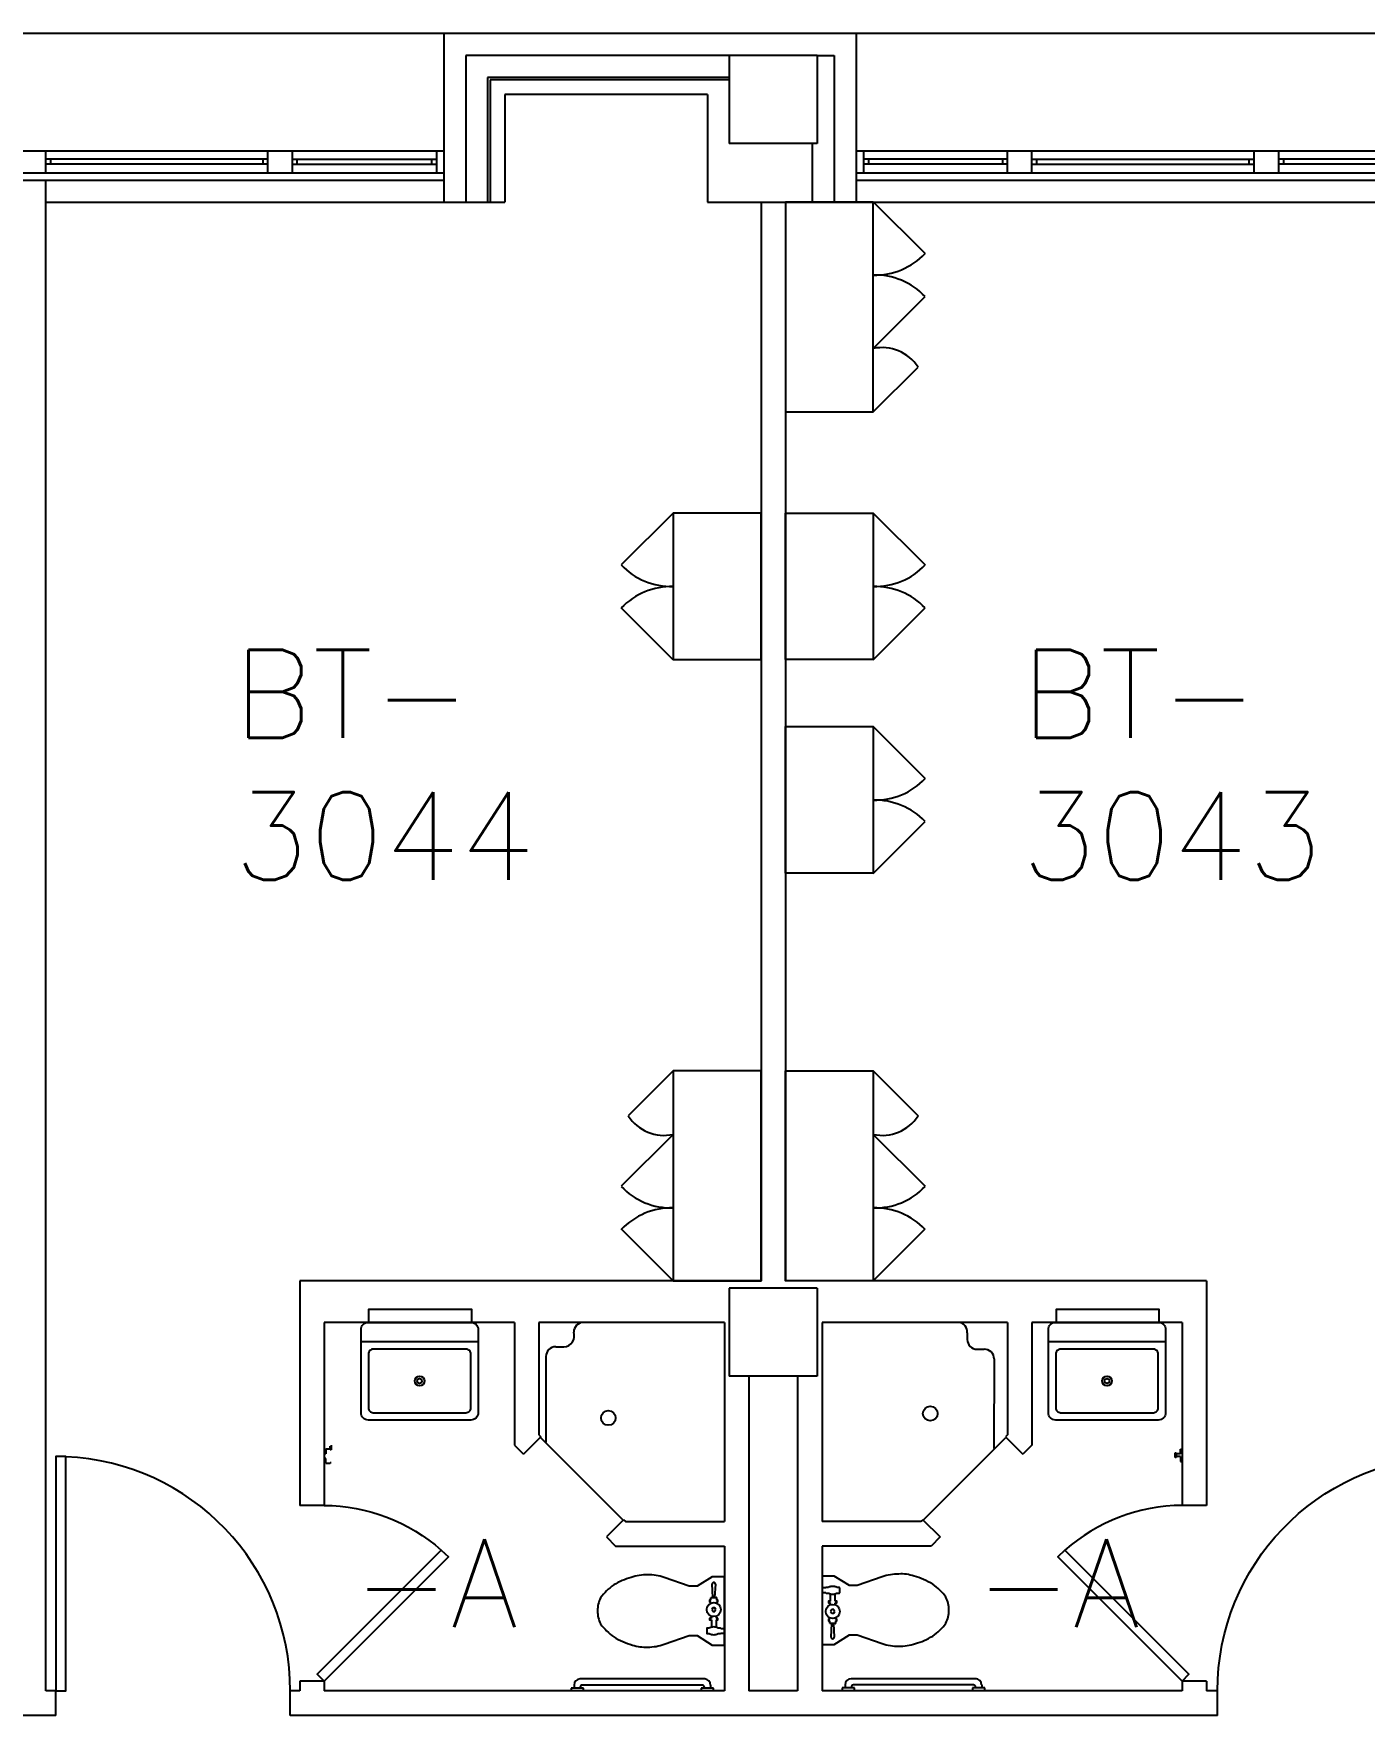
# Model space of a CAD drawing. Extents: x 2912 to 7121, y 18087 to 19938.
# Drawn here: x 4789.5 to 5062.1, y 19237.7 to 19582.2 of the extents above; entities that cross this region are included whole.
import ezdxf

# ---------------------------------------------------------------- set-up
doc = ezdxf.new("R2010")
doc.units = 0
doc.header["$MEASUREMENT"] = 0
for name, color, linetype in [('ARDOOR', 7, 'CONTINUOUS'), ('ARROOMNO', 4, 'CONTINUOUS'), ('ARWALL', 7, 'CONTINUOUS'), ('COL', 14, 'CONTINUOUS'), ('EXWALL', 8, 'CONTINUOUS'), ('EXWINDOW', 8, 'CONTINUOUS'), ('MILL', 1, 'CONTINUOUS'), ('MPFIXTURE', 3, 'CONTINUOUS')]:
    doc.layers.add(name, color=color, linetype=linetype)
doc.styles.add('ROMANS', font='romans.shx', dxfattribs={"height": 18})

msp = doc.modelspace()

# ---------------------------------------------------------------- linework, layer by layer
at = {"layer": 'ARDOOR'}
for points in [[(4842.03, 19242.71, 0.402069), (4796.03, 19290.67), (4796.03, 19290.71), (4794.03, 19290.71), (4794.03, 19242.71), (4796.03, 19242.71), (4796.03, 19290.71)], [(5024.72, 19280.71, 0.184516), (5000.72, 19271.54), (4999.26, 19270.16), (5024.72, 19244.71), (5026.13, 19246.12), (5000.72, 19271.54)]]:
    msp.add_lwpolyline(points, format="xyb", dxfattribs=at)
at = {"layer": 'ARDOOR', "flags": 128}
for points in [[(5031.97, 19242.71, -0.402069), (5077.97, 19290.67), (5077.97, 19290.71), (5079.97, 19290.71), (5079.97, 19242.71), (5077.97, 19242.71), (5077.97, 19290.71)], [(4848.97, 19280.71, -0.184516), (4872.97, 19271.54), (4874.42, 19270.16), (4848.97, 19244.71), (4847.55, 19246.12), (4872.97, 19271.54)]]:
    msp.add_lwpolyline(points, format="xyb", dxfattribs=at)
at = {"layer": 'ARWALL', "linetype": 'BYBLOCK'}
for p, q in [((4791.97, 19242.71), (4791.97, 19552.21)), ((4938.47, 19547.71), (4938.47, 19326.71)), ((4943.47, 19547.71), (4943.47, 19326.71)), ((4843.97, 19326.71), (4843.97, 19280.71)), ((4938.47, 19326.71), (4843.97, 19326.71)), ((5029.72, 19326.71), (4943.47, 19326.71)), ((5029.72, 19326.71), (5029.72, 19280.71)), ((4887.97, 19318.21), (4848.97, 19318.21)), ((4848.97, 19318.21), (4848.97, 19280.71)), ((4887.97, 19318.21), (4887.97, 19293.07)), ((4930.97, 19318.21), (4892.97, 19318.21)), ((4892.97, 19318.21), (4892.97, 19295.14)), ((4930.97, 19318.21), (4930.97, 19277.39)), ((4950.97, 19318.21), (4950.97, 19277.39)), ((4988.97, 19318.21), (4950.97, 19318.21)), ((4988.97, 19318.21), (4988.97, 19295.14)), ((5024.72, 19318.21), (4993.97, 19318.21)), ((4993.97, 19318.21), (4993.97, 19293.07)), ((5024.72, 19318.21), (5024.72, 19280.71)), ((4935.97, 19307.21), (4935.97, 19242.71)), ((4945.97, 19307.21), (4945.97, 19242.71)), ((4887.97, 19293.07), (4889.82, 19291.22)), ((4893.36, 19294.76), (4889.82, 19291.22)), ((4892.97, 19295.14), (4893.36, 19294.76)), ((4988.97, 19295.14), (4988.58, 19294.76)), ((4988.58, 19294.76), (4992.11, 19291.22)), ((4993.97, 19293.07), (4992.11, 19291.22)), ((4910.33, 19277.78), (4906.79, 19274.25)), ((4910.33, 19277.78), (4910.72, 19277.39)), ((4910.72, 19277.39), (4930.97, 19277.39)), ((4971.22, 19277.39), (4950.97, 19277.39)), ((4971.61, 19277.78), (4971.22, 19277.39)), ((4971.61, 19277.78), (4975.14, 19274.25)), ((4906.79, 19274.25), (4908.65, 19272.39)), ((4908.65, 19272.39), (4930.97, 19272.39)), ((4930.97, 19272.39), (4930.97, 19242.71)), ((4973.29, 19272.39), (4950.97, 19272.39)), ((4950.97, 19272.39), (4950.97, 19242.71)), ((4975.14, 19274.25), (4973.29, 19272.39)), ((4843.97, 19244.71), (4843.97, 19242.71)), ((4848.97, 19244.71), (4848.97, 19242.71)), ((5024.72, 19244.71), (5024.72, 19242.71)), ((5029.72, 19244.71), (5029.72, 19242.71)), ((4794.03, 19242.71), (4791.97, 19242.71)), ((4843.97, 19242.71), (4842.03, 19242.71)), ((4930.97, 19242.71), (4848.97, 19242.71)), ((5024.72, 19242.71), (4950.97, 19242.71)), ((4794.03, 19237.71), (4784.91, 19237.71)), ((4918.97, 19237.71), (4842.03, 19237.71)), ((5031.97, 19237.71), (4918.97, 19237.71))]:
    msp.add_line(p, q, dxfattribs=at)
at = {"layer": 'ARWALL'}
for p, q in [((4887.97, 19318.21), (4848.97, 19318.21)), ((5024.53, 19318.21), (4994.16, 19318.21)), ((4848.97, 19280.71), (4843.97, 19280.71)), ((5029.72, 19280.71), (5024.72, 19280.71)), ((4848.97, 19244.71), (4843.97, 19244.71)), ((5029.72, 19244.71), (5024.72, 19244.71)), ((4794.03, 19237.71), (4794.03, 19242.71)), ((4842.03, 19237.71), (4842.03, 19242.71)), ((4945.97, 19242.71), (4935.97, 19242.71)), ((5031.97, 19242.71), (5029.72, 19242.71)), ((5031.97, 19237.71), (5031.97, 19242.71))]:
    msp.add_line(p, q, dxfattribs=at)
for points in [[(4858.15, 19318.21), (4858.15, 19320.94), (4879.15, 19320.94), (4879.15, 19318.21)], [(4998.96, 19318.21), (4998.96, 19320.94), (5019.96, 19320.94), (5019.96, 19318.21)]]:
    msp.add_lwpolyline(points, dxfattribs=at)
at = {"layer": 'COL'}
for p, q in [((4931.97, 19577.71), (4931.97, 19559.71)), ((4949.97, 19577.71), (4931.97, 19577.71)), ((4949.97, 19577.71), (4949.97, 19559.71)), ((4949.97, 19559.71), (4931.97, 19559.71)), ((4931.97, 19325.21), (4931.97, 19307.21)), ((4949.97, 19325.21), (4931.97, 19325.21)), ((4949.97, 19325.21), (4949.97, 19307.21)), ((4949.97, 19307.21), (4931.97, 19307.21))]:
    msp.add_line(p, q, dxfattribs=at)
at = {"layer": 'EXWALL'}
for p, q in [((6113.22, 19582.21), (3913.97, 19582.21)), ((4957.97, 19582.21), (4873.47, 19582.21)), ((4873.47, 19582.21), (4873.47, 19558.21)), ((4873.47, 19582.21), (4873.47, 19547.71)), ((4957.97, 19582.21), (4957.97, 19558.71)), ((4957.97, 19582.21), (4957.97, 19547.71)), ((4877.97, 19577.71), (4877.97, 19547.71)), ((4931.97, 19577.71), (4877.97, 19577.71)), ((4877.97, 19577.71), (4877.97, 19547.71)), ((4949.97, 19577.71), (4953.47, 19577.71)), ((4953.47, 19577.71), (4953.47, 19547.71)), ((4953.47, 19577.71), (4953.47, 19547.71)), ((4882.47, 19573.21), (4882.47, 19547.71)), ((4882.47, 19573.21), (4882.47, 19547.71)), ((4931.97, 19573.21), (4882.47, 19573.21)), ((4882.97, 19572.71), (4882.97, 19547.71)), ((4931.97, 19572.71), (4882.97, 19572.71)), ((4885.97, 19569.71), (4885.97, 19547.71)), ((4927.47, 19569.71), (4885.97, 19569.71)), ((4927.47, 19569.71), (4927.47, 19547.71)), ((4705.47, 19558.21), (4873.47, 19558.21)), ((4948.97, 19559.71), (4948.97, 19547.71)), ((4948.97, 19559.71), (4948.97, 19547.71)), ((4957.97, 19558.21), (5075.47, 19558.21)), ((4705.47, 19553.71), (4873.47, 19553.71)), ((4705.47, 19552.21), (4873.47, 19552.21)), ((4957.97, 19553.71), (5075.47, 19553.71)), ((4957.97, 19552.21), (5075.47, 19552.21)), ((4791.97, 19547.71), (4882.47, 19547.71)), ((4882.22, 19547.71), (4882.72, 19547.71)), ((4882.47, 19547.71), (4885.97, 19547.71)), ((4927.47, 19547.71), (5079.97, 19547.71)), ((4948.97, 19547.71), (4943.47, 19547.71)), ((4948.97, 19547.71), (5079.97, 19547.71))]:
    msp.add_line(p, q, dxfattribs=at)
at = {"layer": 'EXWINDOW'}
for p, q in [((4791.97, 19553.71), (4791.97, 19558.21)), ((4837.47, 19553.71), (4837.47, 19558.21)), ((4842.47, 19553.71), (4842.47, 19558.21)), ((4871.97, 19558.21), (4871.97, 19553.71)), ((4959.47, 19558.21), (4959.47, 19553.71)), ((4988.97, 19553.71), (4988.97, 19558.21)), ((4993.97, 19553.71), (4993.97, 19558.21)), ((5039.47, 19553.71), (5039.47, 19558.21)), ((5044.47, 19558.21), (5044.47, 19553.71)), ((4792.97, 19556.46), (4791.97, 19556.46)), ((4792.97, 19555.46), (4791.97, 19555.46)), ((4836.47, 19556.46), (4792.97, 19556.46)), ((4792.97, 19555.46), (4792.97, 19556.46)), ((4836.47, 19555.46), (4792.97, 19555.46)), ((4837.47, 19556.46), (4836.47, 19556.46)), ((4836.47, 19555.46), (4836.47, 19556.46)), ((4837.47, 19555.46), (4836.47, 19555.46)), ((4842.47, 19556.46), (4843.47, 19556.46)), ((4842.47, 19555.46), (4843.47, 19555.46)), ((4843.47, 19556.46), (4870.97, 19556.46)), ((4843.47, 19555.46), (4843.47, 19556.46)), ((4843.47, 19555.46), (4870.97, 19555.46)), ((4870.97, 19556.46), (4871.97, 19556.46)), ((4870.97, 19556.46), (4870.97, 19555.46)), ((4870.97, 19555.46), (4871.97, 19555.46)), ((4960.47, 19556.46), (4959.47, 19556.46)), ((4960.47, 19555.46), (4959.47, 19555.46)), ((4987.97, 19556.46), (4960.47, 19556.46)), ((4960.47, 19556.46), (4960.47, 19555.46)), ((4987.97, 19555.46), (4960.47, 19555.46)), ((4987.97, 19555.46), (4987.97, 19556.46)), ((4988.97, 19556.46), (4987.97, 19556.46)), ((4988.97, 19555.46), (4987.97, 19555.46)), ((4993.97, 19556.46), (4994.97, 19556.46)), ((4993.97, 19555.46), (4994.97, 19555.46)), ((4994.97, 19556.46), (5038.47, 19556.46)), ((4994.97, 19555.46), (4994.97, 19556.46)), ((4994.97, 19555.46), (5038.47, 19555.46)), ((5038.47, 19555.46), (5038.47, 19556.46)), ((5038.47, 19556.46), (5039.47, 19556.46)), ((5038.47, 19555.46), (5039.47, 19555.46)), ((5045.47, 19556.46), (5044.47, 19556.46)), ((5045.47, 19555.46), (5044.47, 19555.46)), ((5072.97, 19556.46), (5045.47, 19556.46)), ((5045.47, 19556.46), (5045.47, 19555.46)), ((5072.97, 19555.46), (5045.47, 19555.46))]:
    msp.add_line(p, q, dxfattribs=at)
at = {"layer": 'MILL', "linetype": 'BYBLOCK'}
for p, q in [((4961.47, 19547.78), (4972.1, 19537.15)), ((4961.47, 19517.71), (4972.1, 19528.34)), ((4961.47, 19504.71), (4970.66, 19513.9)), ((4920.47, 19484), (4909.84, 19473.37)), ((4961.47, 19484), (4972.1, 19473.37)), ((4920.47, 19453.93), (4909.84, 19464.56)), ((4961.47, 19453.93), (4972.1, 19464.56)), ((4961.47, 19440.25), (4972.1, 19429.62)), ((4961.47, 19410.18), (4972.1, 19420.81)), ((4920.47, 19369.71), (4911.28, 19360.51)), ((4961.47, 19369.71), (4970.66, 19360.51)), ((4920.47, 19356.71), (4909.84, 19346.08)), ((4961.47, 19356.71), (4972.1, 19346.08)), ((4920.47, 19326.71), (4909.84, 19337.34)), ((4961.47, 19326.71), (4972.1, 19337.34))]:
    msp.add_line(p, q, dxfattribs=at)
for points in [[(4943.47, 19504.71), (4961.47, 19504.71), (4961.47, 19547.71), (4943.47, 19547.71)], [(4938.47, 19484), (4920.47, 19484), (4920.47, 19454), (4938.47, 19454)], [(4943.47, 19484), (4961.47, 19484), (4961.47, 19454), (4943.47, 19454)], [(4943.47, 19440.25), (4961.47, 19440.25), (4961.47, 19410.25), (4943.47, 19410.25)], [(4938.47, 19369.71), (4920.47, 19369.71), (4920.47, 19326.71), (4938.47, 19326.71)], [(4943.47, 19369.71), (4961.47, 19369.71), (4961.47, 19326.71), (4943.47, 19326.71)]]:
    msp.add_lwpolyline(points, close=True, dxfattribs=at)
for centre, radius, start, end in [((4961.69, 19547.23), 14.49, 269.1084, 315.8916), ((4961.87, 19518.68), 14.07, 43.3552, 91.6448), ((4963.29, 19509.09), 8.8, 33.085, 101.915), ((4920.06, 19483.03), 14.07, 223.3552, 271.6448), ((4961.87, 19483.03), 14.07, 268.3552, 316.6448), ((4920.24, 19454.48), 14.49, 89.1084, 135.8916), ((4961.69, 19454.48), 14.49, 44.1084, 90.8916), ((4961.87, 19439.28), 14.07, 268.3552, 316.6448), ((4961.69, 19410.72), 14.49, 44.1084, 90.8916), ((4918.65, 19365.32), 8.8, 213.085, 281.915), ((4963.29, 19365.32), 8.8, 258.085, 326.915), ((4920.06, 19355.73), 14.07, 223.3552, 271.6448), ((4961.87, 19355.73), 14.07, 268.3552, 316.6448), ((4920.24, 19327.18), 14.49, 89.1084, 135.8916), ((4961.69, 19327.18), 14.49, 44.1084, 90.8916)]:
    msp.add_arc(centre, radius, start, end, dxfattribs=at)
at = {"layer": 'MPFIXTURE'}
for p, q in [((4896.41, 19313.21), (4898.1, 19313.21)), ((4898.1, 19313.21), (4898.1, 19313.21)), ((4980.72, 19316.05), (4980.72, 19314.71)), ((4982.72, 19312.71), (4984.17, 19312.71)), ((4894.41, 19311.21), (4894.41, 19293.7)), ((4986.22, 19310.72), (4986.18, 19292.36)), ((4910.33, 19277.6), (4893.36, 19294.57)), ((4971.61, 19277.6), (4988.58, 19294.57)), ((4928.63, 19261.84), (4928.47, 19264.62)), ((4929.13, 19264.61), (4928.97, 19261.84)), ((4927.92, 19261.23), (4927.92, 19261.01)), ((4928.22, 19261.29), (4927.98, 19261.29)), ((4928.22, 19261.29), (4928.22, 19261.78)), ((4928.28, 19261.84), (4929.29, 19261.84)), ((4929.35, 19261.78), (4929.35, 19261.29)), ((4929.59, 19261.29), (4929.35, 19261.29)), ((4929.65, 19261.01), (4929.65, 19261.23)), ((4951.73, 19263.84), (4950.98, 19263.84)), ((4951.73, 19262.83), (4950.98, 19262.83)), ((4952.28, 19263.9), (4951.79, 19263.9)), ((4951.79, 19262.77), (4952.28, 19262.77)), ((4952.29, 19261.04), (4952.29, 19260.82)), ((4952.67, 19261.1), (4952.35, 19261.1)), ((4952.67, 19261.1), (4952.67, 19262.61)), ((4953.63, 19261.1), (4953.63, 19262.61)), ((4953.96, 19261.1), (4953.63, 19261.1)), ((4954.52, 19263.9), (4954.02, 19263.9)), ((4954.02, 19262.77), (4954.52, 19262.77)), ((4954.02, 19260.82), (4954.02, 19261.04)), ((4954.58, 19262.83), (4954.58, 19263.84)), ((4927.98, 19260.95), (4928.22, 19260.95)), ((4928.3, 19257.6), (4927.98, 19257.6)), ((4928.22, 19260.7), (4928.22, 19260.95)), ((4928.3, 19258.01), (4928.3, 19257.6)), ((4928.3, 19257.86), (4928.3, 19258)), ((4928.3, 19257.61), (4928.3, 19257.6)), ((4928.58, 19259.73), (4928.37, 19259.37)), ((4928.37, 19259.37), (4928.58, 19259.01)), ((4929, 19259.73), (4928.58, 19259.73)), ((4928.58, 19259.01), (4929, 19259.01)), ((4929.21, 19259.37), (4929, 19259.73)), ((4929, 19259.01), (4929.21, 19259.37)), ((4929.27, 19258), (4929.27, 19257.6)), ((4929.27, 19257.61), (4929.27, 19257.6)), ((4929.59, 19257.6), (4929.27, 19257.6)), ((4929.35, 19260.95), (4929.35, 19260.7)), ((4929.35, 19260.95), (4929.59, 19260.95)), ((4952.35, 19260.76), (4952.67, 19260.76)), ((4952.59, 19257.42), (4952.59, 19257.66)), ((4952.67, 19260.75), (4952.67, 19260.76)), ((4952.67, 19260.36), (4952.67, 19260.76)), ((4952.94, 19259.36), (4952.73, 19258.99)), ((4952.73, 19258.99), (4952.94, 19258.63)), ((4953.36, 19259.36), (4952.94, 19259.36)), ((4952.94, 19258.63), (4953.36, 19258.63)), ((4953.57, 19258.99), (4953.36, 19259.36)), ((4953.36, 19258.63), (4953.57, 19258.99)), ((4953.63, 19260.75), (4953.63, 19260.76)), ((4953.63, 19260.35), (4953.63, 19260.76)), ((4953.63, 19260.76), (4953.96, 19260.76)), ((4953.63, 19260.5), (4953.63, 19260.36)), ((4953.71, 19257.66), (4953.71, 19257.42)), ((4927.36, 19255.53), (4927.36, 19254.52)), ((4927.91, 19255.59), (4927.42, 19255.59)), ((4927.42, 19254.46), (4927.91, 19254.46)), ((4927.92, 19257.54), (4927.92, 19257.32)), ((4927.98, 19257.26), (4928.3, 19257.26)), ((4928.3, 19257.26), (4928.3, 19255.75)), ((4929.27, 19257.26), (4929.27, 19255.75)), ((4929.27, 19257.26), (4929.59, 19257.26)), ((4929.65, 19257.32), (4929.65, 19257.54)), ((4930.15, 19255.59), (4929.65, 19255.59)), ((4929.65, 19254.46), (4930.15, 19254.46)), ((4930.21, 19255.53), (4930.95, 19255.53)), ((4930.21, 19254.52), (4930.95, 19254.52)), ((4952.29, 19257.36), (4952.29, 19257.14)), ((4952.59, 19257.42), (4952.35, 19257.42)), ((4952.35, 19257.08), (4952.59, 19257.08)), ((4952.59, 19256.58), (4952.59, 19257.08)), ((4953.65, 19256.52), (4952.65, 19256.52)), ((4952.81, 19253.75), (4952.97, 19256.52)), ((4953.3, 19256.52), (4953.47, 19253.74)), ((4953.95, 19257.42), (4953.71, 19257.42)), ((4953.71, 19257.08), (4953.95, 19257.08)), ((4953.71, 19257.08), (4953.71, 19256.58)), ((4954.01, 19257.14), (4954.01, 19257.36)), ((4900.18, 19243.92), (4900.18, 19243.31)), ((4927.05, 19245.17), (4901.44, 19245.17)), ((4926.54, 19243.91), (4901.86, 19243.91)), ((4928.14, 19243.91), (4928.14, 19243.28)), ((4955.7, 19243.94), (4955.7, 19243.34)), ((4982.58, 19245.19), (4956.96, 19245.19)), ((4982.07, 19243.93), (4957.39, 19243.93)), ((4983.67, 19243.93), (4983.67, 19243.31)), ((4902.09, 19243.31), (4899.57, 19243.31)), ((4899.57, 19243.31), (4899.57, 19242.68)), ((4901.44, 19243.5), (4901.44, 19243.31)), ((4902.09, 19242.68), (4902.09, 19243.31)), ((4926.23, 19243.3), (4926.23, 19242.67)), ((4928.75, 19243.3), (4926.23, 19243.3)), ((4926.88, 19243.49), (4926.88, 19243.31)), ((4928.75, 19242.67), (4928.75, 19243.3)), ((4957.62, 19243.34), (4955.1, 19243.34)), ((4955.1, 19243.34), (4955.1, 19242.71)), ((4956.96, 19243.52), (4956.96, 19243.34)), ((4957.62, 19242.71), (4957.62, 19243.34)), ((4981.76, 19243.32), (4981.76, 19242.69)), ((4984.28, 19243.32), (4981.76, 19243.32)), ((4982.4, 19243.51), (4982.4, 19243.33)), ((4984.28, 19242.69), (4984.28, 19243.32))]:
    msp.add_line(p, q, dxfattribs=at)
at = {"layer": 'MPFIXTURE', "linetype": 'BYBLOCK'}
for p, q in [((4849.34, 19292.31), (4850.22, 19292.31)), ((4849.34, 19292.31), (4849.34, 19291.31)), ((4850.22, 19292.31), (4850.22, 19292.84)), ((4850.22, 19292.11), (4850.22, 19292.31)), ((4850.42, 19292.11), (4850.22, 19292.11)), ((4850.42, 19293.04), (4850.42, 19292.31)), ((4850.42, 19292.31), (4850.42, 19292.11)), ((5024.41, 19291.27), (5024.41, 19292.27)), ((5024.41, 19292.27), (5024.66, 19292.27)), ((4849.34, 19291.31), (4849.09, 19291.31)), ((4849.34, 19290.34), (4849.09, 19290.34)), ((4849.34, 19289.34), (4849.34, 19290.34)), ((4849.34, 19289.34), (4850.22, 19289.34)), ((4850.22, 19289.34), (4850.22, 19289.54)), ((4850.22, 19289.54), (4850.42, 19289.54)), ((5023.33, 19291.27), (5023.33, 19291.47)), ((5023.33, 19291.47), (5023.53, 19291.47)), ((5023.33, 19290.54), (5023.33, 19291.27)), ((5023.53, 19290.54), (5023.33, 19290.54)), ((5023.53, 19291.47), (5023.53, 19291.27)), ((5024.41, 19291.27), (5023.53, 19291.27)), ((5023.53, 19291.27), (5023.53, 19290.74)), ((5024.41, 19290.74), (5023.53, 19290.74)), ((5023.53, 19290.74), (5023.53, 19290.54)), ((5024.41, 19290.74), (5024.41, 19289.74)), ((5024.41, 19289.74), (5024.66, 19289.74))]:
    msp.add_line(p, q, dxfattribs=at)
at = {"layer": 'MPFIXTURE'}
for points in [[(4880.53, 19316.71), (4880.53, 19299.71, -0.414214), (4879.03, 19298.21), (4858.03, 19298.21, -0.414214), (4856.53, 19299.71), (4856.53, 19316.71, -0.414214), (4858.03, 19318.21), (4879.03, 19318.21, -0.414214)], [(5021.34, 19316.71), (5021.34, 19299.71, -0.414214), (5019.84, 19298.21), (4998.84, 19298.21, -0.414214), (4997.34, 19299.71), (4997.34, 19316.71, -0.414214), (4998.84, 19318.21), (5019.84, 19318.21, -0.414214)], [(4858.03, 19311.71), (4858.03, 19300.71, 0.414214), (4859.03, 19299.71), (4878.03, 19299.71, 0.414214), (4879.03, 19300.71), (4879.03, 19311.71, 0.414214), (4878.03, 19312.71), (4859.03, 19312.71, 0.414214)], [(4998.84, 19311.71), (4998.84, 19300.71, 0.414214), (4999.84, 19299.71), (5018.84, 19299.71, 0.414214), (5019.84, 19300.71), (5019.84, 19311.71, 0.414214), (5018.84, 19312.71), (4999.84, 19312.71, 0.414214)]]:
    msp.add_lwpolyline(points, format="xyb", close=True, dxfattribs=at)
for points in [[(4880.53, 19314.21), (4856.53, 19314.21)], [(5021.34, 19314.21), (4997.34, 19314.21)]]:
    msp.add_lwpolyline(points, dxfattribs=at)
at = {"layer": 'MPFIXTURE', "linetype": 'BYBLOCK'}
for points in [[(4923.78, 19254.07), (4925.38, 19254.07), (4928.47, 19252.11), (4930.97, 19252.11), (4930.97, 19266.11), (4928.47, 19266.11), (4925.38, 19264.15), (4923.78, 19264.15), (4918.65, 19265.95, 0.08237), (4915.25, 19266.51, 0.08237), (4911.86, 19265.95, 0.073528), (4908.31, 19264.42, 0.084425), (4905.6, 19261.77, 0.117036), (4904.97, 19259.11, 0.117036), (4905.6, 19256.44, 0.084425), (4908.31, 19253.8, 0.074791), (4912.13, 19252.12, 0.09898), (4915.25, 19251.7, 0.08237), (4918.65, 19252.27)], [(4958.16, 19264.29), (4956.56, 19264.29), (4953.47, 19266.25), (4950.97, 19266.25), (4950.97, 19252.25), (4953.47, 19252.25), (4956.56, 19254.21), (4958.16, 19254.21), (4963.29, 19252.41, 0.08237), (4966.68, 19251.85, 0.08237), (4970.08, 19252.41, 0.073528), (4973.63, 19253.94, 0.084425), (4976.34, 19256.59, 0.117036), (4976.97, 19259.25, 0.117036), (4976.34, 19261.92, 0.084425), (4973.63, 19264.56, 0.074791), (4969.81, 19266.24, 0.09898), (4966.68, 19266.66, 0.08237), (4963.29, 19266.09)]]:
    msp.add_lwpolyline(points, format="xyb", close=True, dxfattribs=at)
at = {"layer": 'MPFIXTURE'}
for centre, radius in [((4868.53, 19306.21), 1), ((4868.53, 19306.21), 0.5), ((5009.34, 19306.21), 1), ((5009.34, 19306.21), 0.5), ((4907.19, 19298.63), 1.5), ((4973.14, 19299.54), 1.5), ((4928.79, 19259.37), 1.44), ((4953.15, 19258.99), 1.44)]:
    msp.add_circle(centre, radius, dxfattribs=at)
for centre, radius, start, end in [((4898, 19315.44), 2.23, 272.4486, 20.1712), ((4902.1, 19316.21), 2, 90, 180), ((4978.73, 19316.23), 2, 354.8724, 82.3421), ((4896.41, 19311.21), 2, 90, 180), ((4982.72, 19314.71), 2, 180, 270), ((4984.23, 19310.72), 1.99, 359.8541, 91.8209), ((4928.8, 19264.62), 0.329, 358.2923, 180), ((4927.98, 19261.23), 0.0602, 90, 180), ((4927.98, 19261.01), 0.0602, 180, 270), ((4928.28, 19261.78), 0.0602, 90, 180), ((4929.29, 19261.78), 0.0602, 0, 90), ((4929.59, 19261.23), 0.0602, 0, 90), ((4929.59, 19261.01), 0.0602, 270, 0), ((4951.79, 19263.84), 0.0602, 90, 180), ((4951.79, 19262.83), 0.0602, 180, 270), ((4952.74, 19263.23), 0.816, 118.4879, 124.4031), ((4952.74, 19263.45), 0.816, 235.5969, 241.5121), ((4952.35, 19261.04), 0.0602, 90, 180), ((4952.99, 19262.77), 1.33, 102.6687, 118.4879), ((4952.99, 19263.9), 1.33, 241.5121, 257.3313), ((4953.15, 19262.05), 2.08, 90, 102.6687), ((4953.15, 19264.63), 2.08, 257.3313, 270), ((4953.15, 19262.05), 2.08, 77.3313, 90), ((4953.15, 19264.63), 2.08, 270, 282.6687), ((4953.32, 19262.77), 1.33, 61.5121, 77.3313), ((4953.32, 19263.9), 1.33, 282.6687, 298.4879), ((4953.56, 19263.23), 0.816, 55.5969, 61.5121), ((4953.54, 19263.49), 0.865, 298.4879, 304.0594), ((4953.96, 19261.04), 0.0602, 0, 90), ((4954.52, 19263.84), 0.0602, 0, 90), ((4954.52, 19262.83), 0.0602, 270, 0), ((4927.98, 19257.54), 0.0602, 90, 180), ((4929.59, 19257.54), 0.0602, 0, 90), ((4952.35, 19260.82), 0.0602, 180, 270), ((4953.96, 19260.82), 0.0602, 270, 0), ((4927.42, 19255.53), 0.0602, 90, 180), ((4927.42, 19254.52), 0.0602, 180, 270), ((4928.4, 19254.87), 0.865, 118.4879, 124.0594), ((4928.37, 19255.13), 0.816, 235.5969, 241.5121), ((4927.98, 19257.32), 0.0602, 180, 270), ((4928.62, 19254.46), 1.33, 102.6687, 118.4879), ((4928.62, 19255.59), 1.33, 241.5121, 257.3313), ((4928.78, 19253.74), 2.08, 90, 102.6687), ((4928.78, 19256.31), 2.08, 257.3313, 270), ((4928.78, 19253.74), 2.08, 77.3313, 90), ((4928.78, 19256.31), 2.08, 270, 282.6687), ((4928.95, 19254.46), 1.33, 61.5121, 77.3313), ((4928.95, 19255.59), 1.33, 282.6687, 298.4879), ((4929.19, 19254.91), 0.816, 55.5969, 61.5121), ((4929.19, 19255.13), 0.816, 298.4879, 304.4031), ((4929.59, 19257.32), 0.0602, 270, 0), ((4930.15, 19255.53), 0.0602, 0, 90), ((4930.15, 19254.52), 0.0602, 270, 0), ((4952.35, 19257.36), 0.0602, 90, 180), ((4952.35, 19257.14), 0.0602, 180, 270), ((4952.65, 19256.58), 0.0602, 180, 270), ((4953.65, 19256.58), 0.0602, 270, 0), ((4953.95, 19257.36), 0.0602, 0, 90), ((4953.95, 19257.14), 0.0602, 270, 0), ((4953.14, 19253.74), 0.329, 178.2923, 360), ((4901.44, 19243.92), 1.26, 90, 180), ((4901.86, 19243.5), 0.42, 90, 180), ((4926.46, 19243.49), 0.42, 0, 90), ((4926.88, 19243.91), 1.26, 0, 90), ((4956.96, 19243.94), 1.26, 90, 180), ((4957.39, 19243.52), 0.42, 90, 180), ((4981.98, 19243.51), 0.42, 0, 90), ((4982.4, 19243.93), 1.26, 0, 90)]:
    msp.add_arc(centre, radius, start, end, dxfattribs=at)

# ---------------------------------------------------------------- texts
at = {"layer": 'ARROOMNO', "style": 'ROMANS'}
for s, p in [('BT-', (4830.41, 19437.98, -0.29)), ('BT-', (4991.75, 19437.98, -0.29)), ('3044', (4830.41, 19408.84, -0.29)), ('3043', (4991.75, 19408.84, -0.29)), ('-A', (4854.79, 19255.79, -0.29)), ('-A', (4982.22, 19255.79, -0.29))]:
    msp.add_text(s, height=18, dxfattribs=at).set_placement(p)

doc.saveas('drawing.dxf')
